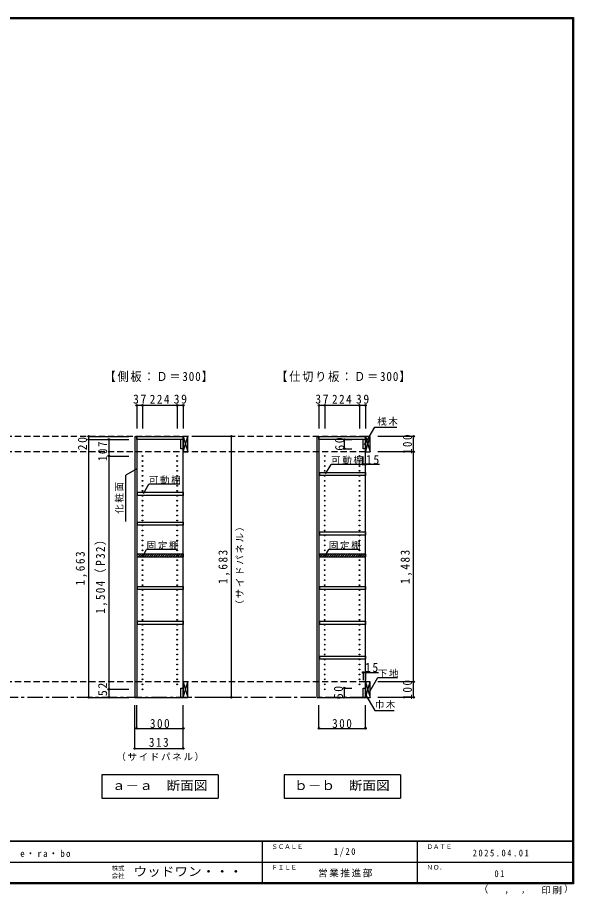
# Model space of a CAD drawing. Units: millimetres at full size, sheet at 1:20; some dimension numbers follow another scale. Extents: x -3922 to 3878, y -2932 to 2722.
# Drawn here: x 294 to 3878, y -2932 to 2722 of the extents above; entities that cross this region are included whole.
import ezdxf
from ezdxf.enums import TextEntityAlignment as Align

# ---------------------------------------------------------------- set-up
doc = ezdxf.new("R2010")
doc.units = ezdxf.units.MM
doc.header["$LTSCALE"] = 20
doc.header["$PDMODE"] = 32
doc.header["$PDSIZE"] = 10
doc.linetypes.add('CHAIN1', pattern=[8, 5, -1, 1, -1])
doc.linetypes.add('DASHED2', pattern=[3, 2, -1])
for name, color, linetype in [('0-2_本体', 2, 'Continuous'), ('0-3_固定棚', 3, 'Continuous'), ('0-4_可動棚', 2, 'Continuous'), ('0-5', 4, 'Continuous'), ('0-7_桟木・巾木', 2, 'Continuous'), ('0-8_引き出し', 3, 'Continuous'), ('0-A_文字', 7, 'Continuous'), ('0-B_寸法', 4, 'Continuous'), ('0-C_ハッチ', 4, 'Continuous'), ('F-1_枠', 6, 'Continuous'), ('F-A_文字', 7, 'Continuous')]:
    doc.layers.add(name, color=color, linetype=linetype)
doc.styles.add('ＭＳ ゴシック', font='')
doc.styles.get('ＭＳ ゴシック').set_extended_font_data('MS Gothic')

msp = doc.modelspace()

# ---------------------------------------------------------------- linework, layer by layer
at = {"layer": '0-2_本体'}
for p, q in [((1049.34, 21.73), (1362.34, 21.73)), ((1062.34, 1.73), (1062.34, 21.73)), ((1362.34, 1.73), (1062.34, 1.73)), ((1362.34, 21.73), (1362.34, 1.73)), ((2224.13, 21.73), (2537.13, 21.73)), ((2237.13, 1.73), (2237.13, 21.73)), ((2537.13, 1.73), (2237.13, 1.73)), ((2537.13, 21.73), (2537.13, 1.73))]:
    msp.add_line(p, q, dxfattribs=at)
at = {"layer": '0-3_固定棚', "color": 2}
for p, q in [((1062.34, -735.27), (1362.34, -735.27)), ((1062.34, -735.27), (1062.34, -755.27)), ((1062.34, -755.27), (1362.34, -755.27)), ((1362.34, -735.27), (1362.34, -755.27)), ((2237.13, -735.27), (2537.13, -735.27)), ((2237.13, -735.27), (2237.13, -755.27)), ((2237.13, -755.27), (2537.13, -755.27)), ((2537.13, -735.27), (2537.13, -755.27))]:
    msp.add_line(p, q, dxfattribs=at)
at = {"layer": '0-4_可動棚'}
for points in [[(2537.13, -230.77), (2242.13, -230.77), (2242.13, -210.77), (2537.13, -210.77)], [(1362.34, -358.77), (1067.34, -358.77), (1067.34, -338.77), (1362.34, -338.77)], [(1362.34, -550.77), (1067.34, -550.77), (1067.34, -530.77), (1362.34, -530.77)], [(2537.13, -614.77), (2242.13, -614.77), (2242.13, -594.77), (2537.13, -594.77)], [(1362.34, -966.77), (1067.34, -966.77), (1067.34, -946.77), (1362.34, -946.77)], [(2537.13, -966.77), (2242.13, -966.77), (2242.13, -946.77), (2537.13, -946.77)], [(1362.34, -1190.77), (1067.34, -1190.77), (1067.34, -1170.77), (1362.34, -1170.77)], [(2537.13, -1190.77), (2242.13, -1190.77), (2242.13, -1170.77), (2537.13, -1170.77)], [(2537.13, -1414.77), (2242.13, -1414.77), (2242.13, -1394.77), (2537.13, -1394.77)]]:
    msp.add_lwpolyline(points, close=True, dxfattribs=at)
at = {"layer": '0-5', "color": 2}
for p, q in [((1049.34, 21.73), (1049.34, -1661.27)), ((2224.13, 21.73), (2224.13, -1661.27))]:
    msp.add_line(p, q, dxfattribs=at)
at = {"layer": '0-5', "color": 3}
for p, q in [((1062.34, 21.73), (1062.34, -1661.27)), ((1362.34, 1.73), (1062.34, 1.73)), ((1362.34, -1661.27), (1362.34, 21.73)), ((2237.13, 21.73), (2237.13, -1661.27)), ((2537.13, 1.73), (2237.13, 1.73)), ((2537.13, -1661.27), (2537.13, 21.73)), ((1049.34, -1661.27), (1362.34, -1661.27)), ((2224.13, -1661.27), (2537.13, -1661.27))]:
    msp.add_line(p, q, dxfattribs=at)
at = {"layer": '0-5'}
for centre in [(1099.34, -105.27), (1323.34, -105.27), (2274.13, -105.27), (2498.13, -105.27), (1099.34, -137.27), (1099.34, -169.27), (1323.34, -137.27), (1323.34, -169.27), (2274.13, -137.27), (2274.13, -169.27), (2498.13, -137.27), (2498.13, -169.27), (1099.34, -201.27), (1323.34, -201.27), (2274.13, -201.27), (2498.13, -201.27), (1099.34, -233.27), (1099.34, -265.27), (1323.34, -233.27), (1323.34, -265.27), (2274.13, -233.27), (2274.13, -265.27), (2498.13, -233.27), (2498.13, -265.27), (1099.34, -297.27), (1099.34, -329.27), (1323.34, -297.27), (1323.34, -329.27), (2274.13, -297.27), (2274.13, -329.27), (2498.13, -297.27), (2498.13, -329.27), (1099.34, -361.27), (1099.34, -393.27), (1323.34, -361.27), (1323.34, -393.27), (2274.13, -361.27), (2274.13, -393.27), (2498.13, -361.27), (2498.13, -393.27), (1099.34, -425.27), (1323.34, -425.27), (2274.13, -425.27), (2498.13, -425.27), (1099.34, -457.27), (1099.34, -489.27), (1323.34, -457.27), (1323.34, -489.27), (2274.13, -457.27), (2274.13, -489.27), (2498.13, -457.27), (2498.13, -489.27), (1099.34, -521.27), (1099.34, -553.27), (1323.34, -521.27), (1323.34, -553.27), (2274.13, -521.27), (2274.13, -553.27), (2498.13, -521.27), (2498.13, -553.27), (1099.34, -585.27), (1099.34, -617.27), (1323.34, -585.27), (1323.34, -617.27), (2274.13, -585.27), (2274.13, -617.27), (2498.13, -585.27), (2498.13, -617.27), (1099.34, -649.27), (1323.34, -649.27), (2274.13, -649.27), (2498.13, -649.27), (1099.34, -681.27), (1099.34, -713.27), (1323.34, -681.27), (1323.34, -713.27), (2274.13, -681.27), (2274.13, -713.27), (2498.13, -681.27), (2498.13, -713.27), (1099.34, -745.27), (1099.34, -777.27), (1323.34, -745.27), (1323.34, -777.27), (2274.13, -745.27), (2274.13, -777.27), (2498.13, -745.27), (2498.13, -777.27), (1099.34, -809.27), (1099.34, -841.27), (1323.34, -809.27), (1323.34, -841.27), (2274.13, -809.27), (2274.13, -841.27), (2498.13, -809.27), (2498.13, -841.27), (1099.34, -873.27), (1099.34, -905.27), (1323.34, -873.27), (1323.34, -905.27), (2274.13, -873.27), (2274.13, -905.27), (2498.13, -873.27), (2498.13, -905.27), (1099.34, -937.27), (1323.34, -937.27), (2274.13, -937.27), (2498.13, -937.27), (1099.34, -969.27), (1099.34, -1001.27), (1323.34, -969.27), (1323.34, -1001.27), (2274.13, -969.27), (2274.13, -1001.27), (2498.13, -969.27), (2498.13, -1001.27), (1099.34, -1033.27), (1099.34, -1065.27), (1323.34, -1033.27), (1323.34, -1065.27), (2274.13, -1033.27), (2274.13, -1065.27), (2498.13, -1033.27), (2498.13, -1065.27), (1099.34, -1097.27), (1099.34, -1129.27), (1323.34, -1097.27), (1323.34, -1129.27), (2274.13, -1097.27), (2274.13, -1129.27), (2498.13, -1097.27), (2498.13, -1129.27), (1099.34, -1161.27), (1323.34, -1161.27), (2274.13, -1161.27), (2498.13, -1161.27), (1099.34, -1193.27), (1099.34, -1225.27), (1323.34, -1193.27), (1323.34, -1225.27), (2274.13, -1193.27), (2274.13, -1225.27), (2498.13, -1193.27), (2498.13, -1225.27), (1099.34, -1257.27), (1099.34, -1289.27), (1323.34, -1257.27), (1323.34, -1289.27), (2274.13, -1257.27), (2274.13, -1289.27), (2498.13, -1257.27), (2498.13, -1289.27), (1099.34, -1321.27), (1099.34, -1353.27), (1323.34, -1321.27), (1323.34, -1353.27), (2274.13, -1321.27), (2274.13, -1353.27), (2498.13, -1321.27), (2498.13, -1353.27), (1099.34, -1385.27), (1323.34, -1385.27), (2274.13, -1385.27), (2498.13, -1385.27), (1099.34, -1417.27), (1099.34, -1449.27), (1323.34, -1417.27), (1323.34, -1449.27), (2274.13, -1417.27), (2274.13, -1449.27), (2498.13, -1417.27), (2498.13, -1449.27), (1099.34, -1481.27), (1099.34, -1513.27), (1323.34, -1481.27), (1323.34, -1513.27), (2274.13, -1481.27), (2274.13, -1513.27), (2498.13, -1481.27), (2498.13, -1513.27), (1099.34, -1545.27), (1099.34, -1577.27), (1323.34, -1545.27), (1323.34, -1577.27), (2274.13, -1545.27), (2274.13, -1577.27), (2498.13, -1545.27), (2498.13, -1577.27), (1099.34, -1609.27), (2274.13, -1609.27)]:
    msp.add_circle(centre, 2.5, dxfattribs=at)
at = {"layer": '0-7_桟木・巾木'}
for p, q in [((1362.34, 1.73), (1347.34, 1.73)), ((1347.34, -58.27), (1347.34, 1.73)), ((1362.34, 1.73), (1362.34, -39.27)), ((2537.13, 1.73), (2522.13, 1.73)), ((2522.13, -58.27), (2522.13, 1.73)), ((2537.13, 1.73), (2537.13, -39.27)), ((1347.34, -1601.27), (1362.34, -1601.27)), ((1362.34, -1601.27), (1362.34, -1661.27)), ((2522.13, -1601.27), (2537.13, -1601.27)), ((2537.13, -1601.27), (2537.13, -1661.27))]:
    msp.add_line(p, q, dxfattribs=at)
for points in [[(1362.34, -58.27), (1350.84, -58.27), (1347.34, -58.27)], [(2537.13, -58.27), (2525.64, -58.27), (2522.13, -58.27)], [(1362.34, -1661.27), (1347.34, -1661.27), (1347.34, -1601.27)], [(2537.13, -1661.27), (2522.13, -1661.27), (2522.13, -1601.27)]]:
    msp.add_lwpolyline(points, dxfattribs=at)
at = {"layer": '0-8_引き出し'}
for p, q in [((1362.34, 21.73), (1362.34, -78.27)), ((1392.34, 21.73), (1362.34, 21.73)), ((1392.34, -78.27), (1392.34, 21.73)), ((2537.13, 21.73), (2537.13, -78.27)), ((2567.13, 21.73), (2537.13, 21.73)), ((2567.13, -78.27), (2567.13, 21.73)), ((1362.34, -78.27), (1392.34, -78.27)), ((2537.13, -78.27), (2567.13, -78.27)), ((1362.34, -1561.27), (1362.34, -1661.27)), ((1392.34, -1561.27), (1362.34, -1561.27)), ((1392.34, -1661.27), (1392.34, -1561.27)), ((2537.13, -1561.27), (2537.13, -1661.27)), ((2567.13, -1561.27), (2537.13, -1561.27)), ((2567.13, -1661.27), (2567.13, -1561.27)), ((1362.34, -1661.27), (1392.34, -1661.27)), ((2537.13, -1661.27), (2567.13, -1661.27))]:
    msp.add_line(p, q, dxfattribs=at)
at = {"layer": '0-8_引き出し', "color": 7}
for p, q in [((1362.34, -78.27), (1392.34, 21.73)), ((1362.34, 21.73), (1392.34, -78.27)), ((2537.13, -78.27), (2567.13, 21.73)), ((2537.13, 21.73), (2567.13, -78.27)), ((1362.34, -1661.27), (1392.34, -1561.27)), ((1362.34, -1561.27), (1392.34, -1661.27)), ((2537.13, -1661.27), (2567.13, -1561.27)), ((2537.13, -1561.27), (2567.13, -1661.27))]:
    msp.add_line(p, q, dxfattribs=at)
at = {"layer": '0-A_文字'}
for p, q in [((2530.46, -33.73), (2596.57, 80.77)), ((2596.57, 80.77), (2738.8, 80.77)), ((2280.43, -219.83), (2315.45, -159.18)), ((2515.45, -159.18), (2315.45, -159.18)), ((1062.34, -187.34), (992.34, -227.75)), ((992.34, -527.75), (992.34, -227.75)), ((1105.63, -347.83), (1140.65, -287.18)), ((1340.65, -287.18), (1140.65, -287.18)), ((1105.63, -744.33), (1126.11, -708.87)), ((1326.11, -708.87), (1126.11, -708.87)), ((2280.43, -744.33), (2300.91, -708.87)), ((2500.91, -708.87), (2300.91, -708.87)), ((2567.13, -1619.53), (2616.55, -1533.94)), ((2616.55, -1533.94), (2742.58, -1533.94)), ((2616.55, -1533.94), (2742.58, -1533.94)), ((1587.34, -2161.27), (1587.34, -2311.27)), ((2762.13, -2161.27), (2762.13, -2311.27)), ((837.34, -2311.27), (1587.34, -2311.27)), ((2012.13, -2311.27), (2762.13, -2311.27))]:
    msp.add_line(p, q, dxfattribs=at)
at = {"layer": '0-A_文字', "linetype": 'CHAIN1'}
msp.add_line((2537.13, -1661.27), (-2197.87, -1661.27), dxfattribs=at)
at = {"layer": '0-A_文字'}
for points in [[(2533.33, -1637.54), (2596.57, -1747.08), (2722.6, -1747.08)], [(1587.34, -2161.27), (837.34, -2161.27), (837.34, -2311.27)], [(2762.13, -2161.27), (2012.13, -2161.27), (2012.13, -2311.27)]]:
    msp.add_lwpolyline(points, dxfattribs=at)
at = {"layer": '0-B_寸法'}
for p, q in [((1062.34, 221.73), (1099.34, 221.73)), ((1062.34, 221.73), (1062.34, 71.73)), ((1099.34, 221.73), (1099.34, 71.73)), ((1099.34, 221.73), (1323.34, 221.73)), ((1323.34, 221.73), (1323.34, 71.73)), ((1323.34, 221.73), (1362.34, 221.73)), ((1362.34, 221.73), (1362.34, 71.73)), ((2237.13, 221.73), (2274.13, 221.73)), ((2237.13, 221.73), (2237.13, 71.73)), ((2274.13, 221.73), (2274.13, 71.73)), ((2274.13, 221.73), (2498.13, 221.73)), ((2498.13, 221.73), (2498.13, 71.73)), ((2498.13, 221.73), (2537.13, 221.73)), ((2537.13, 221.73), (2537.13, 71.73)), ((752.34, 21.73), (752.34, 1.73)), ((752.34, 21.73), (1012.34, 21.73)), ((752.34, 1.73), (1012.34, 1.73)), ((752.34, 1.73), (752.34, -1661.27)), ((882.34, 1.73), (1012.34, 1.73)), ((882.34, 1.73), (882.34, -105.27)), ((1672.34, 21.73), (1442.34, 21.73)), ((1672.34, -1661.27), (1672.34, 21.73)), ((2400.13, 1.73), (2400.13, -58.27)), ((2400.13, 1.73), (2450.13, 1.73)), ((2847.13, 21.73), (2617.13, 21.73)), ((2847.13, -78.27), (2847.13, 21.73)), ((882.34, -105.27), (1012.34, -105.27)), ((882.34, -105.27), (882.34, -1609.27)), ((2400.13, -58.27), (2450.13, -58.27)), ((2522.13, -158.27), (2522.13, -108.27)), ((2537.13, -158.27), (2537.13, -108.27)), ((2847.13, -78.27), (2617.13, -78.27)), ((2847.13, -1561.27), (2847.13, -78.27)), ((2522.13, -158.27), (2628.25, -158.27)), ((2522.13, -1501.27), (2522.13, -1551.27)), ((2522.13, -1501.27), (2620.31, -1501.27)), ((2537.13, -1501.27), (2537.13, -1551.27)), ((2847.13, -1561.27), (2617.13, -1561.27)), ((2847.13, -1661.27), (2847.13, -1561.27)), ((882.34, -1609.27), (1012.34, -1609.27)), ((882.34, -1609.27), (882.34, -1661.27)), ((2400.13, -1601.27), (2400.13, -1661.27)), ((2400.13, -1601.27), (2450.13, -1601.27)), ((752.34, -1661.27), (1012.34, -1661.27)), ((882.34, -1661.27), (1012.34, -1661.27)), ((1672.34, -1661.27), (1442.34, -1661.27)), ((2400.13, -1661.27), (2450.13, -1661.27)), ((2847.13, -1661.27), (2617.13, -1661.27)), ((1049.34, -1991.27), (1049.34, -1711.27)), ((1062.34, -1861.27), (1062.34, -1711.27)), ((1362.34, -1861.27), (1362.34, -1711.27)), ((1362.34, -1991.27), (1362.34, -1711.27)), ((2237.13, -1861.27), (2237.13, -1711.27)), ((2537.13, -1861.27), (2537.13, -1711.27)), ((1062.34, -1861.27), (1362.34, -1861.27)), ((2237.13, -1861.27), (2537.13, -1861.27)), ((1049.34, -1991.27), (1362.34, -1991.27))]:
    msp.add_line(p, q, dxfattribs=at)
at = {"layer": '0-B_寸法', "linetype": 'DASHED2'}
for p, q in [((2537.13, 21.73), (-2197.87, 21.73)), ((2537.13, -78.27), (-2197.87, -78.27)), ((2537.13, -1561.27), (-2197.87, -1561.27))]:
    msp.add_line(p, q, dxfattribs=at)
at = {"layer": '0-B_寸法', "color": 7}
for p in [(1062.34, 221.73), (1099.34, 221.73), (1323.34, 221.73), (1362.34, 221.73), (2237.13, 221.73), (2274.13, 221.73), (2498.13, 221.73), (2537.13, 221.73), (752.34, 21.73), (752.34, 1.73), (882.34, 1.73), (1672.34, 21.73), (2400.13, 1.73), (2847.13, 21.73), (2400.13, -58.27), (882.34, -105.27), (2847.13, -78.27), (2522.13, -158.27), (2537.13, -158.27), (2522.13, -1501.27), (2537.13, -1501.27), (2847.13, -1561.27), (882.34, -1609.27), (2400.13, -1601.27), (752.34, -1661.27), (882.34, -1661.27), (1672.34, -1661.27), (2400.13, -1661.27), (2847.13, -1661.27), (1062.34, -1861.27), (1362.34, -1861.27), (2237.13, -1861.27), (2537.13, -1861.27), (1049.34, -1991.27), (1362.34, -1991.27)]:
    msp.add_point(p, dxfattribs=at)
at = {"layer": '0-C_ハッチ'}
for p, q in [((1062.34, -749.78), (1076.85, -735.27)), ((1070.99, -755.27), (1090.99, -735.27)), ((1085.13, -755.27), (1105.13, -735.27)), ((1099.27, -755.27), (1119.27, -735.27)), ((1113.42, -755.27), (1133.42, -735.27)), ((1127.56, -755.27), (1147.56, -735.27)), ((1141.7, -755.27), (1161.7, -735.27)), ((1155.84, -755.27), (1175.84, -735.27)), ((1169.98, -755.27), (1189.98, -735.27)), ((1184.13, -755.27), (1204.13, -735.27)), ((1198.27, -755.27), (1218.27, -735.27)), ((1212.41, -755.27), (1232.41, -735.27)), ((1226.55, -755.27), (1246.55, -735.27)), ((1240.7, -755.27), (1260.7, -735.27)), ((1254.84, -755.27), (1274.84, -735.27)), ((1268.98, -755.27), (1288.98, -735.27)), ((1283.12, -755.27), (1303.12, -735.27)), ((1297.26, -755.27), (1317.26, -735.27)), ((1311.41, -755.27), (1331.41, -735.27)), ((1325.55, -755.27), (1345.55, -735.27)), ((1339.69, -755.27), (1359.69, -735.27)), ((1353.83, -755.27), (1362.34, -746.76)), ((2237.13, -749.78), (2251.65, -735.27)), ((2245.79, -755.27), (2265.79, -735.27)), ((2259.93, -755.27), (2279.93, -735.27)), ((2274.07, -755.27), (2294.07, -735.27)), ((2288.21, -755.27), (2308.21, -735.27)), ((2302.36, -755.27), (2322.36, -735.27)), ((2316.5, -755.27), (2336.5, -735.27)), ((2330.64, -755.27), (2350.64, -735.27)), ((2344.78, -755.27), (2364.78, -735.27)), ((2358.93, -755.27), (2378.93, -735.27)), ((2373.07, -755.27), (2393.07, -735.27)), ((2387.21, -755.27), (2407.21, -735.27)), ((2401.35, -755.27), (2421.35, -735.27)), ((2415.49, -755.27), (2435.49, -735.27)), ((2429.64, -755.27), (2449.64, -735.27)), ((2443.78, -755.27), (2463.78, -735.27)), ((2457.92, -755.27), (2477.92, -735.27)), ((2472.06, -755.27), (2492.06, -735.27)), ((2486.2, -755.27), (2506.2, -735.27)), ((2500.35, -755.27), (2520.35, -735.27)), ((2514.49, -755.27), (2534.49, -735.27)), ((2528.63, -755.27), (2537.13, -746.76))]:
    msp.add_line(p, q, dxfattribs=at)
at = {"layer": 'F-1_枠'}
for p, q in [((-3922.03, 2722.29), (3877.97, 2722.29)), ((-3922.03, 2718.96), (3877.97, 2718.96)), ((-3922.03, 2715.63), (3877.97, 2715.63)), ((3871.3, 2722.29), (3871.3, -2864.37)), ((3874.63, 2722.29), (3874.63, -2864.37)), ((3877.97, 2722.29), (3877.97, -2864.37)), ((3877.97, -2587.71), (-3922.03, -2587.71)), ((3877.97, -2591.04), (-3922.03, -2591.04)), ((1871.3, -2591.04), (1871.3, -2857.71)), ((2871.3, -2591.04), (2871.3, -2857.71)), ((-22.03, -2724.37), (3871.3, -2724.38)), ((3877.97, -2857.71), (-3922.03, -2857.71)), ((3877.97, -2861.04), (-3922.03, -2861.04)), ((3877.97, -2864.37), (-3922.03, -2864.37))]:
    msp.add_line(p, q, dxfattribs=at)

# ---------------------------------------------------------------- texts
at = {"layer": '0-A_文字', "style": 'ＭＳ ゴシック', "width": 1.1}
for s, p in [('ａ－ａ\u3000断面図', (902.34, -2276.27)), ('ｂ－ｂ\u3000断面図', (2077.13, -2276.27))]:
    msp.add_text(s, height=58.65, dxfattribs=at).set_placement(p, align=Align.BOTTOM_LEFT)
at = {"layer": '0-A_文字', "attachment_point": 7, "style": 'ＭＳ ゴシック'}
for s, insert, char_height in [('\\T1.16;\\W0.9;【側板：Ｄ＝300】', (854.84, 371.73), 58.65), ('\\T1.16;\\W0.9;【仕切り板：Ｄ＝300】', (1962.13, 371.73), 58.65), ('\\T1.17;桟木', (2612.78, 90.98), 43.99), ('\\T1.17;可動棚', (2315.45, -159.18), 43.99), ('\\T1.17;可動棚', (1140.65, -287.18), 43.99), ('\\T1.17;固定棚', (1126.11, -708.87), 43.99), ('\\T1.17;固定棚', (2300.91, -708.87), 43.99), ('\\T1.17;下地', (2616.55, -1533.94), 43.99), ('\\T1.17;巾木', (2596.57, -1735.14), 43.99)]:
    msp.add_mtext(s, dxfattribs=dict(at, insert=insert, char_height=char_height))
at = {"layer": '0-A_文字', "insert": (977.34, -477.75), "char_height": 43.99, "attachment_point": 7, "rotation": 90, "style": 'ＭＳ ゴシック'}
msp.add_mtext('\\T1.17;化粧面', dxfattribs=at)
at = {"layer": '0-B_寸法', "color": 7, "attachment_point": 7, "style": 'ＭＳ ゴシック'}
for s, insert, char_height in [('\\T1.27;\\W0.95;37', (1038.34, 231.73), 58.65), ('\\T1.27;\\W0.9;224', (1146.34, 231.73), 58.65), ('\\T1.27;\\W0.95;39', (1300.34, 231.73), 58.65), ('\\T1.27;\\W0.95;37', (2213.13, 231.73), 58.65), ('\\T1.27;\\W0.9;224', (2321.13, 231.73), 58.65), ('\\T1.27;\\W0.95;39', (2475.13, 231.73), 58.65), ('\\T1.27;\\W0.95;15', (2540.03, -158.27), 58.65), ('\\T1.27;\\W0.95;15', (2533.52, -1498.8), 58.65), ('\\T1.27;\\W0.9;300', (1147.34, -1860.06), 58.65), ('\\T1.27;\\W0.9;300', (2322.13, -1860.06), 58.65), ('\\T1.27;\\W0.9;313', (1140.84, -1981.27), 58.65), ('\\T1.17;（サイドパネル）', (930.84, -2072.94), 43.99)]:
    msp.add_mtext(s, dxfattribs=dict(at, insert=insert, char_height=char_height))
at = {"layer": '0-B_寸法', "color": 7, "attachment_point": 7, "rotation": 90, "style": 'ＭＳ ゴシック'}
for s, insert, char_height in [('\\T1.27;\\W0.95;20', (742.34, -68.59), 58.65), ('\\T1.27;\\W0.95;60', (2400.13, -70.77), 58.65), ('\\T1.27;\\W0.9;100', (2837.13, -93.27), 58.65), ('\\T1.27;\\W0.9;107', (872.34, -138.7), 58.65), ('\\T1.17;（サイドパネル）', (1754.83, -1094.77), 43.99), ('\\T1.23;\\W0.9;1,504（P32）', (872.34, -1122.27), 58.65), ('\\T1.28;\\W0.9;1,663', (742.34, -939.77), 58.65), ('\\T1.28;\\W0.9;1,683', (1662.34, -929.77), 58.65), ('\\T1.28;\\W0.9;1,483', (2837.13, -929.77), 58.65), ('\\T1.27;\\W0.95;52', (872.34, -1653), 58.65), ('\\T1.27;\\W0.9;100', (2837.13, -1676.27), 58.65), ('\\T1.27;\\W0.95;60', (2392.52, -1673.77), 58.65)]:
    msp.add_mtext(s, dxfattribs=dict(at, insert=insert, char_height=char_height))
at = {"layer": 'F-A_文字', "style": 'ＭＳ ゴシック'}
for s, height, p in [('ＳＣＡＬＥ', 29.33, (1931.3, -2647.71)), ('ＤＡＴＥ', 29.33, (2931.3, -2647.71)), ('株式', 29.33, (901.3, -2787.04)), ('ＦＩＬＥ', 29.33, (1931.3, -2781.04)), ('ＮＯ．', 29.33, (2931.3, -2781.04)), ('会社', 29.33, (901.3, -2835.04)), ('（', 43.99, (3267.32, -2933.25)), ('）', 43.99, (3816.9, -2930.46)), (',', 43.99, (3432.15, -2933.25)), (',', 43.99, (3538.1, -2931.39))]:
    msp.add_text(s, height=height, dxfattribs=at).set_placement(p, align=Align.BOTTOM_LEFT)
at = {"layer": 'F-A_文字', "style": 'ＭＳ ゴシック', "width": 1.1}
msp.add_text('ウッドワン・・・', height=58.65, dxfattribs=at).set_placement((1041.3, -2831.04), align=Align.BOTTOM_LEFT)
at = {"layer": 'F-A_文字', "char_height": 43.99, "attachment_point": 7, "style": 'ＭＳ ゴシック'}
for s, insert in [('\\T1.28;\\W0.95;e・ra・bo', (311.3, -2691.04)), ('\\T1.38;\\W0.9;1/20', (2333.8, -2687.71)), ('\\T1.39;\\W0.85;2025.04.01', (3228.8, -2687.71)), ('\\T1.17;営業推進部', (2231.3, -2821.04)), ('\\T1.36;\\W0.9;01', (3368.8, -2821.04)), ('\\T1.17;印刷', (3670.07, -2932.32))]:
    msp.add_mtext(s, dxfattribs=dict(at, insert=insert))

doc.saveas('drawing.dxf')
